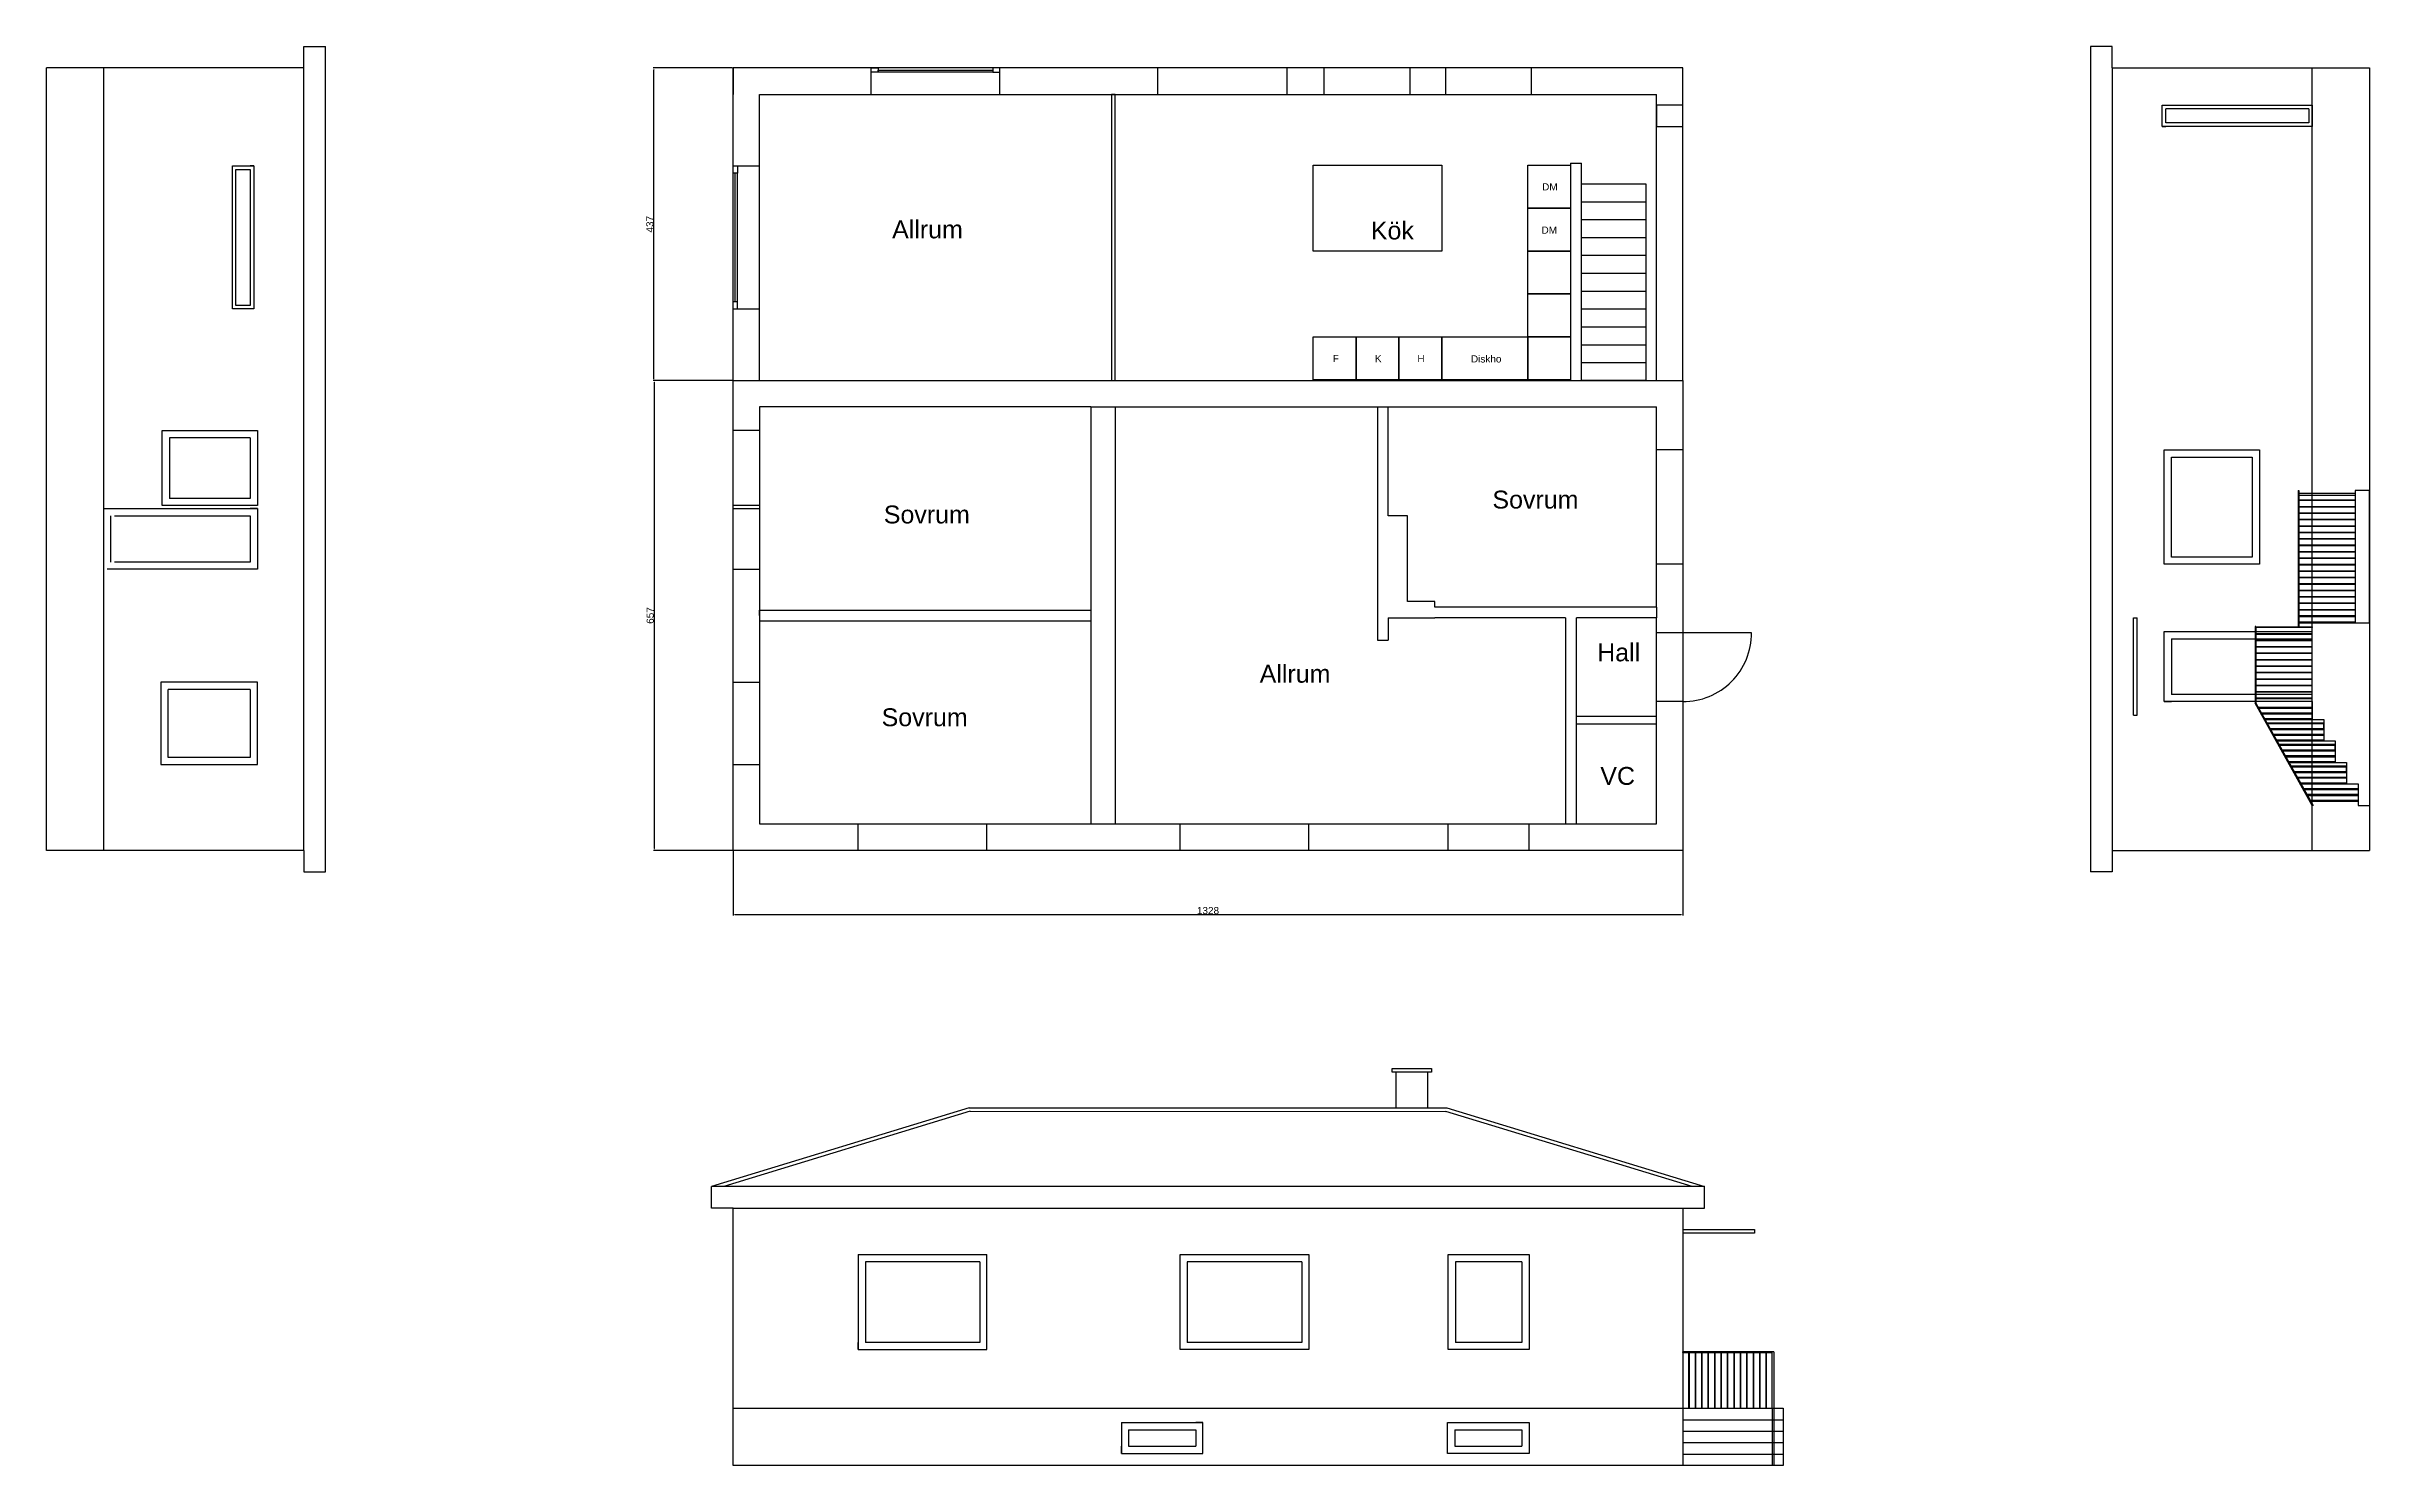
# Model space of a CAD drawing. Header units: millimetres. Extents: x 255 to 3503, y 1526 to 5396.
# Drawn here: x 255 to 3503, y 1526 to 3510 of the extents above; entities that cross this region are included whole.
import ezdxf

# ---------------------------------------------------------------- set-up
doc = ezdxf.new("R2010")
doc.units = ezdxf.units.MM
doc.styles.get("Standard").update_dxf_attribs({"font": 'Arial.ttf', "height": 25})
doc.dimstyles.new('ISO-25', dxfattribs={"dimtxt": 2.5, "dimasz": 2.5, "dimexe": 1.25, "dimexo": 0.625, "dimtad": 1, "dimtxsty": 'Standard', "dimcen": 2.5, "dimadec": 0, "dimazin": 0, "dimtfac": 1, "dimtmove": 0, "dimatfit": 3, "dimfxl": 1, "dimarcsym": 0})

# ---------------------------------------------------------------- blocks, each defined once
blk = doc.blocks.new('*D2')
at = {"color": 0, "lineweight": -2, "transparency": 16777216}
for p, q in [((1214.4, 3042.8), (1103.6, 3042.8)), ((1104.9, 3040.3), (1104.9, 2388.3)), ((1214.4, 2385.8), (1103.6, 2385.8))]:
    blk.add_line(p, q, dxfattribs=at)
at = {"color": 0, "transparency": 16777216}
for points in [[(1104.5, 3040.3), (1105.3, 3040.3), (1104.9, 3042.8)], [(1104.5, 2388.3), (1105.3, 2388.3), (1104.9, 2385.8)]]:
    blk.add_solid(points, dxfattribs=at)
at = {"layer": 'Defpoints', "color": 0, "transparency": 16777216}
for p in [(1215, 3042.8), (1104.9, 2385.8), (1215, 2385.8)]:
    blk.add_point(p, dxfattribs=at)
at = {"color": 0, "transparency": 16777216, "insert": (1099.2, 2714.3), "char_height": 10, "attachment_point": 5, "rotation": 90}
blk.add_mtext('657', dxfattribs=at)
blk = doc.blocks.new('*D4')
at = {"color": 0, "lineweight": -2, "transparency": 16777216}
for p, q in [((1215, 2385.2), (1215, 2294.8)), ((2543, 2385.2), (2543, 2294.8)), ((1217.5, 2296.1), (2540.5, 2296.1))]:
    blk.add_line(p, q, dxfattribs=at)
at = {"color": 0, "transparency": 16777216}
for points in [[(1217.5, 2296.5), (1217.5, 2295.6), (1215, 2296.1)], [(2540.5, 2296.5), (2540.5, 2295.6), (2543, 2296.1)]]:
    blk.add_solid(points, dxfattribs=at)
at = {"layer": 'Defpoints', "color": 0, "transparency": 16777216}
for p in [(1215, 2385.8), (2543, 2385.8), (2543, 2296.1)]:
    blk.add_point(p, dxfattribs=at)
at = {"color": 0, "transparency": 16777216, "insert": (1879, 2301.7), "char_height": 10, "attachment_point": 5}
blk.add_mtext('1328', dxfattribs=at)
blk = doc.blocks.new('*D8')
at = {"color": 0, "lineweight": -2, "transparency": 16777216}
for p, q in [((1214.4, 3479.8), (1103.1, 3479.8)), ((1104.4, 3045.3), (1104.4, 3477.3)), ((1214.4, 3042.8), (1103.1, 3042.8))]:
    blk.add_line(p, q, dxfattribs=at)
at = {"color": 0, "transparency": 16777216}
for points in [[(1104, 3477.3), (1104.8, 3477.3), (1104.4, 3479.8)], [(1104, 3045.3), (1104.8, 3045.3), (1104.4, 3042.8)]]:
    blk.add_solid(points, dxfattribs=at)
at = {"layer": 'Defpoints', "color": 0, "transparency": 16777216}
for p in [(1104.4, 3479.8), (1215, 3479.8), (1215, 3042.8)]:
    blk.add_point(p, dxfattribs=at)
at = {"color": 0, "transparency": 16777216, "insert": (1098.7, 3261.3), "char_height": 10, "attachment_point": 5, "rotation": 90}
blk.add_mtext('437', dxfattribs=at)

msp = doc.modelspace()

# ---------------------------------------------------------------- linework, layer by layer
for p, q in [((615.011, 3479.845), (615.011, 3509.845)), ((615.011, 3509.845), (645.011, 3509.845)), ((645.011, 2355.845), (645.011, 3509.845)), ((3143.011, 3509.845), (3113.011, 3509.845)), ((3113.011, 3509.845), (3113.011, 2355.845)), ((3143.011, 3479.845), (3143.011, 3509.845)), ((335.011, 3479.845), (255.011, 3479.845)), ((255.011, 2385.845), (255.011, 3479.845)), ((615.011, 3479.845), (335.011, 3479.845)), ((335.011, 2385.845), (335.011, 3479.845)), ((615.011, 2385.845), (615.011, 3479.845)), ((1215.011, 3042.845), (1215.011, 3479.845)), ((2543.011, 3479.845), (1215.011, 3479.845)), ((1215.011, 3479.845), (1215.011, 3442.845)), ((1408.011, 3442.845), (1408.011, 3479.845)), ((1408.011, 3479.845), (1418.011, 3479.845)), ((1418.011, 3479.845), (1418.011, 3473.845)), ((1418.011, 3473.845), (1418.011, 3476.845)), ((1418.011, 3476.845), (1578.011, 3476.845)), ((1588.011, 3479.845), (1578.011, 3479.845)), ((1578.011, 3479.845), (1578.011, 3473.845)), ((1588.011, 3442.845), (1588.011, 3479.845)), ((1809.011, 3442.845), (1809.011, 3479.845)), ((1989.011, 3479.845), (1989.011, 3442.845)), ((2041.011, 3479.845), (2041.011, 3442.845)), ((2161.011, 3479.845), (2161.011, 3442.845)), ((2211.011, 3479.845), (2211.011, 3442.845)), ((2331.011, 3479.845), (2331.011, 3442.845)), ((2543.011, 3042.845), (2543.011, 3479.845)), ((3143.011, 3479.845), (3143.011, 2385.845)), ((3143.011, 3479.845), (3423.011, 3479.845)), ((3423.011, 3479.845), (3503.011, 3479.845)), ((3423.011, 2385.845), (3423.011, 3479.845)), ((3503.011, 3479.845), (3503.011, 2385.845)), ((1418.011, 3473.845), (1408.011, 3473.845)), ((1578.011, 3473.845), (1418.011, 3473.845)), ((1578.011, 3473.845), (1588.011, 3473.845)), ((1252.011, 3042.845), (1252.011, 3442.845)), ((1252.011, 3442.845), (2506.011, 3442.845)), ((1498.011, 3442.845), (1588.011, 3442.845)), ((1749.011, 3442.845), (1744.011, 3442.845)), ((1744.011, 3442.845), (1744.011, 3042.845)), ((1749.011, 3042.845), (1749.011, 3442.845)), ((1749.011, 3442.845), (1809.011, 3442.845)), ((2506.011, 3042.845), (2506.011, 3442.845)), ((2506.011, 3427.845), (2506.011, 3397.845)), ((2543.011, 3427.845), (2506.011, 3427.845)), ((2543.011, 3397.845), (2543.011, 3427.845)), ((3213.011, 3427.845), (3423.011, 3427.845)), ((3213.011, 3397.845), (3213.011, 3427.845)), ((3418.011, 3422.845), (3218.011, 3422.845)), ((3218.011, 3402.845), (3218.011, 3422.845)), ((3418.011, 3422.845), (3418.011, 3402.845)), ((3423.011, 3427.845), (3423.011, 3397.845)), ((3423.011, 3427.845), (3423.011, 3422.845)), ((2506.011, 3397.845), (2543.011, 3397.845)), ((3423.011, 3397.845), (3213.011, 3397.845)), ((3213.011, 3397.845), (3218.011, 3397.845)), ((3418.011, 3402.845), (3218.011, 3402.845)), ((3423.011, 3397.845), (3423.011, 3402.845)), ((2386.011, 3346.87), (2386.011, 3042.845)), ((2386.011, 3346.87), (2401.011, 3346.87)), ((2401.011, 3042.845), (2401.011, 3346.87)), ((515.011, 3142.845), (515.011, 3342.845)), ((515.011, 3342.845), (545.011, 3342.845)), ((520.011, 3147.845), (520.011, 3337.845)), ((520.011, 3337.845), (540.011, 3337.845)), ((545.011, 3342.845), (540.011, 3342.845)), ((540.011, 3337.845), (540.011, 3147.845)), ((545.011, 3342.845), (545.011, 3142.845)), ((1215.011, 3342.845), (1252.011, 3342.845)), ((1215.011, 3342.845), (1221.011, 3342.845)), ((1221.011, 3332.845), (1215.011, 3332.845)), ((1218.011, 3152.845), (1218.011, 3332.845)), ((1221.011, 3342.845), (1221.011, 3332.845)), ((1221.011, 3152.845), (1221.011, 3332.845)), ((2401.011, 3317.845), (2401.011, 3322.845)), ((2401.011, 3317.845), (2491.011, 3317.845)), ((2491.011, 3317.845), (2491.011, 3042.845)), ((2401.011, 3292.845), (2491.011, 3292.845)), ((2401.011, 3267.845), (2491.011, 3267.845)), ((2401.011, 3242.845), (2491.011, 3242.845)), ((2401.011, 3217.845), (2491.011, 3217.845)), ((2401.011, 3192.845), (2491.011, 3192.845)), ((1221.011, 3152.845), (1215.011, 3152.845)), ((1221.011, 3152.845), (1218.011, 3152.845)), ((1221.011, 3142.845), (1221.011, 3152.845)), ((2401.011, 3167.845), (2491.011, 3167.845)), ((545.011, 3142.845), (515.011, 3142.845)), ((540.011, 3147.845), (520.011, 3147.845)), ((1215.011, 3142.845), (1252.011, 3142.845)), ((1215.011, 3142.845), (1221.011, 3142.845)), ((2401.011, 3142.845), (2491.011, 3142.845)), ((2401.011, 3117.845), (2491.011, 3117.845)), ((2401.011, 3092.845), (2491.011, 3092.845)), ((2401.011, 3067.845), (2491.011, 3067.845)), ((2491.011, 3042.845), (2401.011, 3042.845)), ((1715.011, 3005.845), (1252.011, 3005.845)), ((1252.011, 3005.845), (1252.011, 2422.845)), ((1252.011, 3005.845), (1252.011, 2863.845)), ((1715.011, 3005.845), (1715.011, 2422.845)), ((1715.011, 3005.845), (1749.011, 3005.845)), ((1749.011, 3005.845), (1749.011, 2422.845)), ((1749.011, 3005.845), (2116.011, 3005.845)), ((2116.011, 3005.845), (2131.011, 3005.928)), ((2116.011, 3005.845), (2116.011, 2679.845)), ((2131.011, 2853.845), (2131.011, 3005.928)), ((2131.011, 3005.928), (2506.011, 3005.928)), ((2506.011, 2725.845), (2506.011, 3005.928)), ((417.011, 2867.845), (417.011, 2972.845)), ((417.011, 2972.845), (550.011, 2972.845)), ((540.011, 2962.845), (427.011, 2962.845)), ((427.011, 2962.845), (427.011, 2877.845)), ((540.011, 2962.845), (540.011, 2877.845)), ((550.011, 2972.845), (550.011, 2867.845)), ((1252.011, 2972.845), (1215.011, 2972.845)), ((2543.011, 2945.845), (2506.011, 2945.845)), ((3216.011, 2785.845), (3216.011, 2945.845)), ((3216.011, 2945.845), (3349.011, 2945.845)), ((3226.011, 2795.845), (3226.011, 2935.845)), ((3226.011, 2935.845), (3339.011, 2935.845)), ((3339.011, 2935.845), (3339.011, 2795.845)), ((3349.011, 2945.845), (3349.011, 2785.845)), ((335.011, 2778.845), (335.011, 2863.845)), ((335.011, 2863.845), (345.011, 2863.845)), ((340.011, 2863.845), (550.011, 2863.845)), ((550.011, 2867.845), (417.011, 2867.845)), ((540.011, 2877.845), (427.011, 2877.845)), ((550.011, 2863.845), (540.011, 2863.845)), ((550.011, 2863.845), (550.011, 2778.845)), ((1252.011, 2867.845), (1215.011, 2867.845)), ((1215.011, 2863.845), (1252.011, 2863.845)), ((2506.011, 2725.845), (2506.011, 2865.845)), ((3403.011, 2888.845), (3403.011, 2698.392)), ((3403.011, 2888.845), (3403.011, 2888.845)), ((3403.011, 2888.845), (3404.011, 2888.845)), ((3404.011, 2888.845), (3404.011, 2698.392)), ((3483.011, 2884.845), (3404.011, 2884.845)), ((3404.011, 2882.345), (3483.011, 2882.345)), ((3404.011, 2866.845), (3404.011, 2875.845)), ((3404.011, 2875.845), (3483.011, 2875.845)), ((3483.011, 2874.845), (3404.011, 2874.845)), ((3404.011, 2857.845), (3404.011, 2866.845)), ((3404.011, 2866.845), (3483.011, 2866.845)), ((3483.011, 2865.845), (3404.011, 2865.845)), ((3503.011, 2888.845), (3483.011, 2888.845)), ((3483.011, 2888.845), (3483.011, 2703.845)), ((3483.011, 2888.845), (3483.011, 2884.845)), ((3483.011, 2875.845), (3483.011, 2874.845)), ((3483.011, 2866.845), (3483.011, 2865.845)), ((3503.011, 2703.845), (3503.011, 2888.845)), ((345.011, 2788.845), (345.011, 2853.845)), ((350.011, 2853.845), (540.011, 2853.845)), ((540.011, 2853.845), (540.011, 2788.845)), ((2158.011, 2853.845), (2131.011, 2853.845)), ((2158.011, 2733.845), (2158.011, 2853.845)), ((3404.011, 2848.845), (3404.011, 2857.845)), ((3404.011, 2857.845), (3483.011, 2857.845)), ((3483.011, 2856.845), (3404.011, 2856.845)), ((3404.011, 2839.845), (3404.011, 2848.845)), ((3404.011, 2848.845), (3483.011, 2848.845)), ((3483.011, 2847.845), (3404.011, 2847.845)), ((3404.011, 2830.845), (3404.011, 2839.845)), ((3404.011, 2839.845), (3483.011, 2839.845)), ((3483.011, 2838.845), (3404.011, 2838.845)), ((3404.011, 2821.845), (3404.011, 2830.845)), ((3404.011, 2830.845), (3483.011, 2830.845)), ((3483.011, 2829.845), (3404.011, 2829.845)), ((3483.011, 2857.845), (3483.011, 2856.845)), ((3483.011, 2848.845), (3483.011, 2847.845)), ((3483.011, 2839.845), (3483.011, 2838.845)), ((3483.011, 2830.845), (3483.011, 2829.845)), ((3339.011, 2795.845), (3226.011, 2795.845)), ((3404.011, 2812.845), (3404.011, 2821.845)), ((3404.011, 2821.845), (3483.011, 2821.845)), ((3483.011, 2820.845), (3404.011, 2820.845)), ((3404.011, 2803.845), (3404.011, 2812.845)), ((3404.011, 2812.845), (3483.011, 2812.845)), ((3483.011, 2811.845), (3404.011, 2811.845)), ((3404.011, 2794.845), (3404.011, 2803.845)), ((3404.011, 2803.845), (3483.011, 2803.845)), ((3483.011, 2802.845), (3404.011, 2802.845)), ((3404.011, 2785.845), (3404.011, 2794.845)), ((3404.011, 2794.845), (3483.011, 2794.845)), ((3483.011, 2793.845), (3404.011, 2793.845)), ((3483.011, 2821.845), (3483.011, 2820.845)), ((3483.011, 2812.845), (3483.011, 2811.845)), ((3483.011, 2803.845), (3483.011, 2802.845)), ((3483.011, 2794.845), (3483.011, 2793.845)), ((550.011, 2778.845), (340.011, 2778.845)), ((540.011, 2788.845), (350.011, 2788.845)), ((545.011, 2778.845), (535.011, 2778.845)), ((1215.011, 2778.845), (1252.011, 2778.845)), ((2543.011, 2785.845), (2506.011, 2785.845)), ((3349.011, 2785.845), (3216.011, 2785.845)), ((3404.011, 2776.845), (3404.011, 2785.845)), ((3404.011, 2785.845), (3483.011, 2785.845)), ((3483.011, 2784.845), (3404.011, 2784.845)), ((3404.011, 2767.845), (3404.011, 2776.845)), ((3404.011, 2776.845), (3483.011, 2776.845)), ((3483.011, 2775.845), (3404.011, 2775.845)), ((3404.011, 2758.845), (3404.011, 2767.845)), ((3404.011, 2767.845), (3483.011, 2767.845)), ((3483.011, 2766.845), (3404.011, 2766.845)), ((3483.011, 2785.845), (3483.011, 2784.845)), ((3483.011, 2776.845), (3483.011, 2775.845)), ((3483.011, 2767.845), (3483.011, 2766.845)), ((2196.011, 2733.845), (2158.011, 2733.845)), ((2196.011, 2725.845), (2196.011, 2733.845)), ((3404.011, 2749.845), (3404.011, 2758.845)), ((3404.011, 2758.845), (3483.011, 2758.845)), ((3483.011, 2757.845), (3404.011, 2757.845)), ((3404.011, 2740.845), (3404.011, 2749.845)), ((3404.011, 2749.845), (3483.011, 2749.845)), ((3483.011, 2748.845), (3404.011, 2748.845)), ((3404.011, 2731.845), (3404.011, 2740.845)), ((3404.011, 2740.845), (3483.011, 2740.845)), ((3483.011, 2739.845), (3404.011, 2739.845)), ((3404.011, 2722.845), (3404.011, 2731.845)), ((3404.011, 2731.845), (3483.011, 2731.845)), ((3483.011, 2730.845), (3404.011, 2730.845)), ((3483.011, 2758.845), (3483.011, 2757.845)), ((3483.011, 2749.845), (3483.011, 2748.845)), ((3483.011, 2740.845), (3483.011, 2739.845)), ((3483.011, 2731.845), (3483.011, 2730.845)), ((1252.011, 2714.345), (1252.011, 2721.845)), ((1252.011, 2721.845), (1715.011, 2721.845)), ((1252.011, 2717.845), (1252.011, 2714.345)), ((1252.011, 2714.345), (1252.011, 2706.845)), ((1252.011, 2706.845), (1715.011, 2706.845)), ((2131.011, 2710.845), (2131.011, 2679.845)), ((2131.011, 2710.845), (2196.011, 2710.845)), ((2506.011, 2725.845), (2196.011, 2725.845)), ((2379.011, 2710.845), (2196.011, 2710.845)), ((2379.011, 2710.845), (2379.011, 2422.845)), ((2394.011, 2422.845), (2394.011, 2710.845)), ((2506.011, 2710.845), (2394.011, 2710.845)), ((2506.011, 2725.845), (2506.011, 2710.845)), ((2506.011, 2422.845), (2506.011, 2710.845)), ((3173.011, 2710.845), (3178.011, 2710.845)), ((3173.011, 2574.845), (3173.011, 2710.845)), ((3178.011, 2574.845), (3178.011, 2710.845)), ((3344.011, 2698.892), (3343.011, 2698.892)), ((3343.011, 2698.892), (3343.011, 2696.892)), ((3343.011, 2696.892), (3343.011, 2593.363)), ((3344.011, 2697.892), (3344.011, 2698.892)), ((3344.011, 2697.892), (3344.011, 2698.392)), ((3344.011, 2698.392), (3423.011, 2698.392)), ((3344.011, 2696.892), (3344.011, 2697.892)), ((3423.011, 2697.392), (3344.011, 2697.392)), ((3344.011, 2696.892), (3344.011, 2591.886)), ((3404.011, 2713.845), (3404.011, 2722.845)), ((3404.011, 2722.845), (3483.011, 2722.845)), ((3483.011, 2721.845), (3404.011, 2721.845)), ((3404.011, 2704.845), (3404.011, 2713.845)), ((3483.011, 2713.845), (3404.011, 2713.845)), ((3404.011, 2713.845), (3404.011, 2712.845)), ((3404.011, 2712.845), (3483.011, 2712.845)), ((3483.011, 2704.845), (3404.011, 2704.845)), ((3404.011, 2704.845), (3404.011, 2703.845)), ((3404.011, 2703.845), (3483.011, 2703.845)), ((3423.011, 2691.845), (3423.011, 2703.845)), ((3423.011, 2703.845), (3503.011, 2703.845)), ((3423.011, 2698.392), (3423.011, 2697.392)), ((3483.011, 2722.845), (3483.011, 2721.845)), ((3483.011, 2712.845), (3483.011, 2713.845)), ((3483.011, 2703.845), (3483.011, 2704.845)), ((2116.011, 2679.845), (2131.011, 2679.845)), ((2543.011, 2690), (2506.011, 2690)), ((2638.939, 2690), (2543.011, 2690)), ((2543.011, 2690), (2543.011, 2593.845)), ((3216.011, 2593.845), (3216.011, 2691.845)), ((3216.011, 2691.845), (3423.011, 2691.845)), ((3226.011, 2681.845), (3423.011, 2681.845)), ((3226.011, 2681.845), (3226.011, 2603.845)), ((3344.011, 2688.938), (3423.011, 2688.938)), ((3423.011, 2687.938), (3344.011, 2687.938)), ((3344.011, 2679.938), (3423.011, 2679.938)), ((3423.011, 2678.938), (3344.011, 2678.938)), ((3344.011, 2670.938), (3423.011, 2670.938)), ((3423.011, 2669.938), (3344.011, 2669.938)), ((3423.011, 2593.845), (3423.011, 2691.845)), ((3216.011, 2593.845), (3216.011, 2642.845)), ((3344.011, 2661.938), (3423.011, 2661.938)), ((3423.011, 2660.938), (3344.011, 2660.938)), ((3344.011, 2652.938), (3423.011, 2652.938)), ((3423.011, 2651.938), (3344.011, 2651.938)), ((3344.011, 2643.938), (3423.011, 2643.938)), ((3423.011, 2642.938), (3344.011, 2642.938)), ((3344.011, 2634.938), (3423.011, 2634.938)), ((3423.011, 2633.938), (3344.011, 2633.938)), ((550.011, 2620.845), (415.011, 2620.845)), ((415.011, 2620.845), (415.011, 2505.845)), ((540.011, 2610.845), (425.011, 2610.845)), ((425.011, 2515.845), (425.011, 2610.845)), ((540.011, 2610.845), (540.011, 2515.845)), ((550.011, 2505.845), (550.011, 2620.845)), ((615.011, 2385.845), (615.011, 2600.845)), ((1215.011, 2620.845), (1252.011, 2620.845)), ((3423.011, 2603.845), (3226.011, 2603.845)), ((3344.011, 2625.938), (3423.011, 2625.938)), ((3423.011, 2624.938), (3344.011, 2624.938)), ((3344.011, 2616.938), (3423.011, 2616.938)), ((3423.011, 2615.938), (3344.011, 2615.938)), ((3344.011, 2607.938), (3423.011, 2607.938)), ((3423.011, 2606.938), (3344.011, 2606.938)), ((3344.011, 2598.938), (3423.011, 2598.938)), ((3423.011, 2593.845), (3423.011, 2603.845)), ((2506.011, 2572.845), (2394.011, 2572.845)), ((2543.011, 2593.845), (2506.011, 2593.845)), ((3173.011, 2574.845), (3178.011, 2574.845)), ((3423.011, 2593.845), (3216.011, 2593.845)), ((3216.011, 2593.845), (3226.011, 2593.845)), ((3343.011, 2593.845), (3343.011, 2591.886)), ((3423.011, 2448.845), (3343.011, 2591.886)), ((3423.011, 2597.938), (3344.011, 2597.938)), ((3344.011, 2591.886), (3424.011, 2448.845)), ((3423.011, 2585.845), (3347.389, 2585.845)), ((3347.949, 2584.845), (3423.011, 2584.845)), ((3423.011, 2577.845), (3351.864, 2577.845)), ((3352.423, 2576.845), (3423.011, 2576.845)), ((3423.011, 2569.845), (3356.338, 2569.845)), ((3356.897, 2568.845), (3423.011, 2568.845)), ((3423.011, 2593.845), (3423.011, 2568.845)), ((3423.011, 2588.938), (3423.011, 2589.938)), ((3423.011, 2568.845), (3439.011, 2568.845)), ((3439.011, 2568.845), (3439.011, 2538.845)), ((2394.011, 2562.845), (2506.011, 2562.845)), ((3439.011, 2563.845), (3359.694, 2563.845)), ((3439.011, 2562.845), (3360.253, 2562.845)), ((3439.011, 2555.845), (3364.168, 2555.845)), ((3364.727, 2554.845), (3439.011, 2554.845)), ((3439.011, 2547.845), (3368.642, 2547.845)), ((3369.201, 2546.845), (3439.011, 2546.845)), ((3439.011, 2539.845), (3373.116, 2539.845)), ((3373.676, 2538.845), (3439.011, 2538.845)), ((3455.011, 2533.845), (3376.472, 2533.845)), ((3439.011, 2562.845), (3439.011, 2563.845)), ((3439.011, 2555.845), (3439.011, 2562.845)), ((3439.011, 2538.845), (3455.011, 2538.845)), ((3455.011, 2538.845), (3455.011, 2508.845)), ((3455.011, 2525.845), (3455.011, 2533.845)), ((415.011, 2505.845), (550.011, 2505.845)), ((540.011, 2515.845), (425.011, 2515.845)), ((1215.011, 2505.845), (1252.011, 2505.845)), ((3377.031, 2532.845), (3455.011, 2532.845)), ((3455.011, 2525.845), (3380.946, 2525.845)), ((3381.505, 2524.845), (3455.011, 2524.845)), ((3455.011, 2517.845), (3385.42, 2517.845)), ((3385.98, 2516.845), (3455.011, 2516.845)), ((3455.011, 2509.845), (3389.895, 2509.845)), ((3390.454, 2508.845), (3455.011, 2508.845)), ((3471.011, 2503.845), (3393.25, 2503.845)), ((3393.81, 2502.845), (3471.011, 2502.845)), ((3455.011, 2508.845), (3471.011, 2508.845)), ((3471.011, 2508.845), (3471.011, 2478.845)), ((3471.011, 2495.845), (3471.011, 2503.845)), ((3471.011, 2495.845), (3397.725, 2495.845)), ((3398.284, 2494.845), (3471.011, 2494.845)), ((3471.011, 2487.845), (3402.199, 2487.845)), ((3471.011, 2486.845), (3402.758, 2486.845)), ((3471.011, 2479.845), (3406.673, 2479.845)), ((3407.232, 2478.845), (3471.011, 2478.845)), ((3487.011, 2471.844), (3411.148, 2471.844)), ((3411.707, 2470.844), (3487.011, 2470.844)), ((3471.011, 2494.845), (3471.011, 2487.845)), ((3471.011, 2487.845), (3471.011, 2486.845)), ((3471.011, 2478.845), (3487.011, 2478.845)), ((3487.011, 2478.845), (3487.011, 2448.845)), ((3487.011, 2463.844), (3415.622, 2463.844)), ((3416.181, 2462.844), (3487.011, 2462.844)), ((3487.011, 2455.844), (3420.096, 2455.844)), ((3420.656, 2454.844), (3487.011, 2454.844)), ((3424.011, 2448.845), (3423.011, 2448.845)), ((3487.011, 2448.845), (3503.011, 2448.845)), ((1252.011, 2422.845), (1715.011, 2422.845)), ((1390.011, 2385.845), (1390.011, 2422.845)), ((1570.011, 2385.845), (1570.011, 2422.845)), ((1715.011, 2422.845), (1749.011, 2422.845)), ((1749.011, 2422.845), (2379.011, 2422.845)), ((1840.011, 2385.845), (1840.011, 2422.845)), ((2020.011, 2385.845), (2020.011, 2422.845)), ((2215.011, 2385.845), (2215.011, 2422.845)), ((2328.011, 2385.845), (2328.011, 2422.845)), ((2379.011, 2422.845), (2394.011, 2422.845)), ((2394.011, 2422.845), (2506.011, 2422.845)), ((335.011, 2385.845), (255.011, 2385.845)), ((615.011, 2385.845), (335.011, 2385.845)), ((615.011, 2385.845), (420.358, 2385.845)), ((615.011, 2385.845), (615.011, 2355.845)), ((3143.011, 2385.845), (3423.011, 2385.845)), ((3143.011, 2385.845), (3143.011, 2355.845)), ((3423.011, 2385.845), (3503.011, 2385.845)), ((615.011, 2355.845), (645.011, 2355.845)), ((3143.011, 2355.845), (3113.011, 2355.845)), ((2136.581, 2075.845), (2136.581, 2080.845)), ((2136.581, 2080.845), (2191.581, 2080.845)), ((2191.581, 2080.845), (2191.581, 2075.845)), ((2141.581, 2075.845), (2136.581, 2075.845)), ((2186.581, 2075.845), (2141.581, 2075.845)), ((2141.581, 2075.845), (2141.581, 2025.845)), ((2186.581, 2025.845), (2186.581, 2075.845)), ((2191.581, 2075.845), (2186.581, 2075.845)), ((1545.011, 2025.845), (1185.011, 1915.845)), ((1546.481, 2021.066), (1202.121, 1915.845)), ((1545.011, 2025.845), (2213.011, 2025.845)), ((1546.481, 2021.066), (2211.581, 2021.054)), ((2556.162, 1915.845), (2211.581, 2021.054)), ((2213.011, 2025.845), (2573.011, 1915.845)), ((1185.011, 1885.845), (1185.011, 1915.845)), ((2573.011, 1915.845), (1185.011, 1915.845)), ((1215.011, 1885.845), (1185.011, 1885.845)), ((1215.011, 1885.845), (2543.011, 1885.845)), ((1215.011, 1605.845), (1215.011, 1885.845)), ((2543.011, 1885.845), (2543.011, 1605.845)), ((2543.011, 1885.845), (2573.011, 1885.845)), ((2543.011, 1885.845), (2543.011, 1855.845)), ((2573.011, 1885.845), (2573.011, 1915.845)), ((2543.011, 1855.845), (2643.011, 1855.845)), ((2643.011, 1855.845), (2643.011, 1850.845)), ((1390.011, 1820.845), (1390.011, 1687.845)), ((1390.011, 1820.845), (1570.011, 1820.845)), ((1390.011, 1820.845), (1390.011, 1810.845)), ((1570.011, 1687.845), (1570.011, 1820.845)), ((1840.011, 1687.845), (1840.011, 1820.845)), ((1840.011, 1820.845), (2020.011, 1820.845)), ((2020.011, 1820.845), (2020.011, 1687.845)), ((2215.011, 1687.845), (2215.011, 1820.845)), ((2215.011, 1820.845), (2328.011, 1820.845)), ((2328.011, 1820.845), (2328.011, 1687.845)), ((2643.011, 1850.845), (2543.011, 1850.845)), ((1400.011, 1810.845), (1400.011, 1697.845)), ((1560.011, 1810.845), (1400.011, 1810.845)), ((1560.011, 1810.845), (1560.011, 1697.845)), ((1850.011, 1810.845), (1850.011, 1697.845)), ((2010.011, 1810.845), (1850.011, 1810.845)), ((2010.011, 1810.845), (2010.011, 1697.845)), ((2225.011, 1810.845), (2225.011, 1697.845)), ((2318.011, 1810.845), (2225.011, 1810.845)), ((2318.011, 1810.845), (2318.011, 1697.845)), ((1390.011, 1687.845), (1390.011, 1697.845)), ((1560.011, 1697.845), (1400.011, 1697.845)), ((2010.011, 1697.845), (1850.011, 1697.845)), ((2318.011, 1697.845), (2225.011, 1697.845)), ((1390.011, 1687.845), (1570.011, 1687.845)), ((2020.011, 1687.845), (1840.011, 1687.845)), ((2328.011, 1687.845), (2215.011, 1687.845)), ((2543.011, 1683.845), (2543.011, 1684.845)), ((2670.011, 1684.845), (2543.011, 1684.845)), ((2543.011, 1683.845), (2668.011, 1683.845)), ((2543.011, 1683.845), (2551.011, 1683.845)), ((2551.011, 1683.845), (2551.011, 1605.845)), ((2552.011, 1605.845), (2552.011, 1683.845)), ((2552.011, 1683.845), (2560.011, 1683.845)), ((2560.011, 1683.845), (2560.011, 1605.845)), ((2561.011, 1605.845), (2561.011, 1683.845)), ((2561.011, 1683.845), (2569.011, 1683.845)), ((2569.011, 1683.845), (2569.011, 1605.845)), ((2570.011, 1605.845), (2570.011, 1683.845)), ((2570.011, 1683.845), (2578.011, 1683.845)), ((2578.011, 1683.845), (2578.011, 1605.845)), ((2579.011, 1605.845), (2579.011, 1683.845)), ((2579.011, 1683.845), (2587.011, 1683.845)), ((2587.011, 1683.845), (2587.011, 1605.845)), ((2588.011, 1605.845), (2588.011, 1683.845)), ((2588.011, 1683.845), (2596.011, 1683.845)), ((2596.011, 1683.845), (2596.011, 1605.845)), ((2597.011, 1605.845), (2597.011, 1683.845)), ((2597.011, 1683.845), (2605.011, 1683.845)), ((2605.011, 1683.845), (2605.011, 1605.845)), ((2606.011, 1605.845), (2606.011, 1683.845)), ((2606.011, 1683.845), (2614.011, 1683.845)), ((2614.011, 1683.845), (2614.011, 1605.845)), ((2615.011, 1605.845), (2615.011, 1683.845)), ((2615.011, 1683.845), (2623.011, 1683.845)), ((2623.011, 1683.845), (2623.011, 1605.845)), ((2624.011, 1605.845), (2624.011, 1683.845)), ((2624.011, 1683.845), (2632.011, 1683.845)), ((2632.011, 1683.845), (2632.011, 1605.845)), ((2633.011, 1605.845), (2633.011, 1683.845)), ((2633.011, 1683.845), (2641.011, 1683.845)), ((2641.011, 1683.845), (2641.011, 1605.845)), ((2642.011, 1605.845), (2642.011, 1683.845)), ((2642.011, 1683.845), (2650.011, 1683.845)), ((2650.011, 1683.845), (2650.011, 1605.845)), ((2651.011, 1605.845), (2651.011, 1683.845)), ((2651.011, 1683.845), (2659.011, 1683.845)), ((2659.011, 1683.845), (2659.011, 1605.845)), ((2660.011, 1605.845), (2660.011, 1683.845)), ((2668.011, 1605.845), (2668.011, 1683.845)), ((2670.011, 1684.845), (2670.011, 1525.845)), ((1215.011, 1525.845), (1215.011, 1605.845)), ((1215.011, 1605.845), (2543.011, 1605.845)), ((2543.011, 1605.845), (2543.011, 1525.845)), ((2543.011, 1605.845), (2543.011, 1585.845)), ((2543.011, 1605.845), (2683.011, 1605.845)), ((2551.011, 1605.845), (2552.011, 1605.845)), ((2560.011, 1605.845), (2561.011, 1605.845)), ((2569.011, 1605.845), (2570.011, 1605.845)), ((2578.011, 1605.845), (2579.011, 1605.845)), ((2587.011, 1605.845), (2588.011, 1605.845)), ((2596.011, 1605.845), (2597.011, 1605.845)), ((2605.011, 1605.845), (2606.011, 1605.845)), ((2614.011, 1605.845), (2615.011, 1605.845)), ((2623.011, 1605.845), (2624.011, 1605.845)), ((2632.011, 1605.845), (2633.011, 1605.845)), ((2641.011, 1605.845), (2642.011, 1605.845)), ((2650.011, 1605.845), (2651.011, 1605.845)), ((2659.011, 1605.845), (2660.011, 1605.845)), ((2668.011, 1605.845), (2668.011, 1525.845)), ((2683.011, 1605.845), (2683.011, 1525.845)), ((1758.011, 1585.845), (1758.011, 1542.845)), ((1758.011, 1585.845), (1872.011, 1585.845)), ((1758.011, 1585.845), (1758.011, 1575.845)), ((1758.011, 1585.845), (1768.011, 1585.845)), ((1768.011, 1575.845), (1862.011, 1575.845)), ((1768.011, 1575.845), (1768.011, 1552.845)), ((1872.011, 1585.845), (1862.011, 1585.845)), ((1862.011, 1575.845), (1862.011, 1552.845)), ((1872.011, 1542.845), (1872.011, 1585.845)), ((2214.011, 1542.845), (2214.011, 1585.845)), ((2214.011, 1585.845), (2328.011, 1585.845)), ((2224.011, 1575.845), (2318.011, 1575.845)), ((2224.011, 1575.845), (2224.011, 1552.845)), ((2318.011, 1575.845), (2318.011, 1552.845)), ((2328.011, 1585.845), (2328.011, 1542.845)), ((2543.011, 1589.845), (2683.011, 1589.845)), ((2543.011, 1573.845), (2683.011, 1573.845)), ((1758.011, 1542.845), (1758.011, 1552.845)), ((1758.011, 1542.845), (1872.011, 1542.845)), ((1768.011, 1552.845), (1862.011, 1552.845)), ((2328.011, 1542.845), (2214.011, 1542.845)), ((2224.011, 1552.845), (2318.011, 1552.845)), ((2543.011, 1557.845), (2683.011, 1557.845)), ((2543.011, 1541.845), (2683.011, 1541.845)), ((2543.011, 1525.845), (1215.011, 1525.845)), ((2683.011, 1525.845), (2543.011, 1525.845))]:
    msp.add_line(p, q)
for points in [[(2026.011, 3343.845), (2206.011, 3343.845), (2206.011, 3223.845), (2026.011, 3223.845)], [(2386.011, 3283.845), (2326.011, 3283.845), (2326.011, 3343.845), (2386.011, 3343.845)], [(2386.011, 3223.845), (2326.011, 3223.845), (2326.011, 3283.845), (2386.011, 3283.845)], [(2386.011, 3163.845), (2326.011, 3163.845), (2326.011, 3223.845), (2386.011, 3223.845)], [(2386.011, 3103.845), (2326.011, 3103.845), (2326.011, 3163.845), (2386.011, 3163.845)], [(2086.011, 3043.845), (2026.011, 3043.845), (2026.011, 3103.845), (2086.011, 3103.845)], [(2146.011, 3043.845), (2086.011, 3043.845), (2086.011, 3103.845), (2146.011, 3103.845)], [(2206.011, 3043.845), (2146.011, 3043.845), (2146.011, 3103.845), (2206.011, 3103.845)], [(2326.011, 3043.845), (2206.011, 3043.845), (2206.011, 3103.845), (2326.011, 3103.845)], [(2386.011, 3043.845), (2326.011, 3043.845), (2326.011, 3103.845), (2386.011, 3103.845)], [(1215.011, 3042.845), (2543.011, 3042.845), (2543.011, 2385.845), (1215.011, 2385.845)]]:
    msp.add_lwpolyline(points, close=True)
msp.add_arc((2543.09, 2689.694), 95.849, 269.95234, 0.18314)

# ---------------------------------------------------------------- texts
for s, p in [('Allrum', (1437.354, 3241.618)), ('Kök', (2106.664, 3240.007)), ('Sovrum', (1425.723, 2842.986)), ('Sovrum', (2276.671, 2863.851)), ('Hall', (2423.117, 2650.203)), ('Allrum', (1951.244, 2620.309)), ('Sovrum', (1422.673, 2559.535)), ('VC', (2427.532, 2477.508))]:
    msp.add_text(s, height=25).set_placement(p)
at = {"char_height": 10, "attachment_point": 1}
for s, insert in [('DM', (2346.161, 3318.563)), ('DM', (2345.261, 3258.05)), ('F', (2053.47, 3078.538)), ('K', (2112.373, 3078.36)), ('H', (2171.773, 3078.667)), ('Diskho', (2246.649, 3078.014))]:
    msp.add_mtext_dynamic_manual_height_columns(s, width=30.21587, gutter_width=125, heights=[0], dxfattribs=dict(at, insert=insert))

# ---------------------------------------------------------------- dimensions: what is measured, and where the dimension line sits
for base, p2, picture, middle in [((1104.367, 3479.845), (1215.011, 3479.845), '*D8', (1098.674, 3261.345)), ((1104.877, 2385.845), (1215.011, 2385.845), '*D2', (1099.184, 2714.345))]:
    dim = msp.add_linear_dim(base=base, p1=(1215.011, 3042.845), p2=p2, angle=90, dimstyle='ISO-25')
    dim.commit()
    dim.dimension.update_dxf_attribs({"geometry": picture, "text_midpoint": middle})
dim = msp.add_linear_dim(base=(2543.011, 2296.051), p1=(1215.011, 2385.845), p2=(2543.011, 2385.845), dimstyle='ISO-25')
dim.commit()
dim.dimension.update_dxf_attribs({"geometry": '*D4', "text_midpoint": (1879.011, 2301.744)})

doc.saveas('drawing.dxf')
